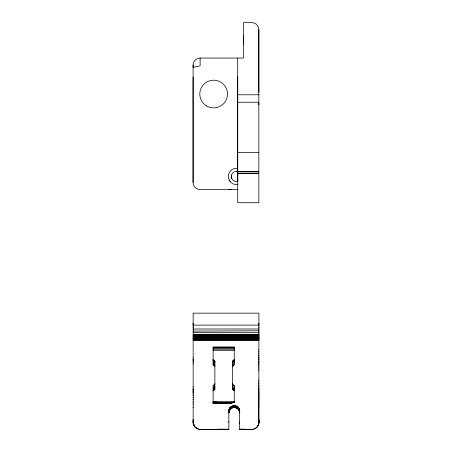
<?xml version="1.0" encoding="UTF-8"?>
<svg xmlns="http://www.w3.org/2000/svg" width="452" height="452" viewBox="0 0 452 452"><rect width="100%" height="100%" fill="white"/><g stroke="black" fill="none" stroke-linecap="round" stroke-linejoin="round"><path stroke-width="0.68" d="M238.023 189.574L200.129 189.569A7.046 7.046 0 0 1 193.089 182.523L193.089 65.105A7.046 7.046 0 0 1 200.129 58.059L243.577 58.059L243.577 22.6L251.798 22.6A7.046 7.046 0 0 1 258.843 29.646L258.843 202.728L237.707 202.728L237.707 76.846M237.707 169.749L237.865 181.41L236.532 181.585A5.164 5.164 0 0 1 231.407 175.743A5.164 5.164 0 0 1 237.865 171.427L258.843 171.461L237.707 171.41M237.707 58.059L237.707 168.336L237.227 168.229A8.221 8.221 0 0 0 228.339 175.721A8.221 8.221 0 0 0 235.837 184.608L237.978 184.512M258.843 104.779L258.843 103.203M258.843 92.349L258.843 29.646M258.894 360.741L258.911 361.295M193.185 323.779L193.179 324.768L193.157 323.197M258.827 393.409L258.843 391.392L258.827 423.456C258.341 426.79 255.239 429.445 251.871 429.4L239.656 429.4L239.656 411.235C240.131 403.941 228.384 403.913 228.853 411.235L228.853 429.4L200.202 429.4C196.439 429.473 193.089 426.123 193.157 422.354L193.157 313.157L258.911 313.157L258.827 423.456M229.441 410.506L230.435 409.145L230.435 407.631L230.153 407.534L229.187 409.275L229.119 411.292L229.446 408.659C232.916 403.557 240.944 406.89 239.656 412.958L239.39 411.026M235.119 405.602L235.102 407.625L236.707 408.15L236.729 406.167M258.911 323.214L258.713 324.943M258.894 326.146L258.911 325.739M258.894 327.672L258.911 327.293M193.157 361.295L193.179 359.413L193.157 359.758M193.157 362.702L193.179 362.374M258.911 387.991L258.719 388.98M193.157 357.978L193.179 357.668M258.911 386.505L258.719 387.375M193.157 364.199L193.179 363.911M228.853 412.958L228.921 412.043M228.853 412.749L228.921 411.84M228.853 412.473L229.441 410.054M258.911 422.321C258.934 425.287 256.872 428.078 254.047 428.965M228.853 412.343C228.599 405.404 240.08 405.534 239.656 412.473M228.853 411.879C228.633 405.094 239.882 405.094 239.656 411.879M258.911 422.213L258.567 424.321M229.119 409.687L228.853 411.286L229.441 408.941M258.911 332.712L258.719 333.469M258.911 384.934L258.719 385.686M258.911 422.044L258.567 424.055M258.827 422.761L258.911 421.806M239.656 423.326L239.656 422.044M258.827 422.383L258.911 421.507M258.843 390.104L258.911 389.387L258.719 390.483M258.911 383.29L258.719 383.917M258.827 421.936L258.911 421.157M258.827 395.483L258.911 394.805M258.827 421.422L258.911 420.75M231.543 175.082L231.367 178.534M231.153 406.574L231.079 408.591L230.435 409.145M258.911 381.595L258.719 382.087M258.911 336.796L258.719 337.282M258.827 397.687L258.911 397.071M228.927 410.659L229.119 409.975M258.827 420.857L258.911 420.309M258.827 400.003L258.911 399.461M258.911 379.849L258.719 380.205M258.827 402.421L258.911 401.947M258.911 338.938L258.719 339.282M258.827 420.247L258.911 419.829M258.827 404.924L258.911 404.529M228.921 411.908L229.119 411.026M228.921 411.258L229.119 410.456M258.719 329.988L258.911 328.983L193.157 328.994L193.179 329.322M239.114 408.761L239.39 411.292M258.827 407.506L258.911 407.179M258.719 331.678L258.911 330.796L193.179 331.09M258.827 419.603L258.911 419.32M230.435 407.631L231.633 406.252L231.803 408.15L231.079 408.591L231.803 408.083M258.719 335.339L258.911 334.717L193.179 334.926M229.119 411.088L229.887 409.529M234.255 407.495L232.588 407.823L232.87 405.721L233.413 406.184L233.413 407.625L235.102 407.625M231.803 406.681L232.238 405.947L232.588 406.371M229.887 409.715L228.921 412.117L228.921 410.478M229.441 410.314C230.769 407.382 234.944 406.342 237.43 408.405M214.881 383.725L213.118 386.076L214.881 385.047L214.282 384.539L213.118 386.008L213.118 403.421L229.763 403.393L234.255 402.393L234.255 386.008L232.492 383.725M232.492 366.821L234.255 364.47L232.492 365.498L233.096 366.001L234.255 364.532L234.255 347.096L213.118 347.096L213.118 364.532L214.881 366.821M234.255 407.563L234.255 406.116L234.707 405.551L235.102 406.184L235.78 405.76L235.927 407.823M231.079 408.523L229.887 409.744L229.819 407.998M234.255 359.713L232.492 361.193L232.492 389.353L234.255 390.827M213.118 390.827L214.881 389.353L214.881 361.193L213.118 359.713M232.492 361.278L234.255 359.809M213.118 390.737L214.881 389.268M232.492 361.436L234.255 359.99M213.118 390.556L214.881 389.104M232.492 362.007L234.255 360.617M213.118 389.929L214.881 388.534M235.927 406.371L236.407 406.003L236.707 406.681L237.311 406.54L237.43 408.591L236.707 408.083M232.492 362.888L234.255 361.594M213.118 388.952L214.881 387.652M232.492 364.063L234.255 362.888M213.118 387.658L214.881 386.483M231.079 408.405L231.803 407.964M231.181 402.851L213.118 402.404L234.255 402.393L213.118 402.404L230.78 402.981L213.118 403.088L229.723 403.416L234.255 402.393L213.118 402.404L230.497 403.088L229.723 403.416L213.118 403.088L230.497 403.088L213.118 402.404L233.848 402.404L234.255 401.376L213.118 401.376L216.627 401.608M229.684 403.433L232.661 402.517L213.118 402.404M229.763 403.393L231.102 402.873M231.803 408.15L233.413 407.563M237.43 407.105L237.848 406.981L238.074 409.145L239.068 410.506M232.588 407.642L233.413 407.45M244.408 429.168L239.656 429.264L252.973 429.315M239.656 429.4L251.871 429.4M237.707 94.79L258.843 94.79M237.707 102.248L258.843 102.248M237.707 152.352L258.843 152.352M237.707 173.127L258.843 173.127M237.707 173.314L258.843 173.314M193.157 325.107L258.911 325.107M193.157 332.615L258.911 332.615M193.157 334.294L258.911 334.294M193.157 335.118L258.911 335.118M193.157 335.559L258.911 335.559M193.157 336.005L258.911 336.005M193.157 336.446L258.911 336.446M193.157 336.876L258.911 336.876M193.157 337.277L258.911 337.277M193.157 337.655L258.911 337.655M193.157 337.989L258.911 337.989M193.157 338.277L258.911 338.277M193.157 338.491L258.911 338.491M193.157 338.734L258.911 338.734M193.157 339.011L258.911 339.011M193.157 339.311L258.911 339.311M193.157 339.627L258.911 339.627M193.157 339.955L258.911 339.955M193.157 340.288L258.911 340.288M213.118 347.192L234.255 347.192M213.118 347.577L234.255 347.577M213.118 348.232L234.255 348.232M213.118 349.164L234.255 349.164M213.118 350.351L234.255 350.351M228.311 189.574L231.271 189.574M213.118 403.393L219.333 403.41M228.853 429.4L199.1 429.315M218.372 429.174L228.853 429.264L200.202 429.4M213.118 403.088L229.955 403.308M215.892 401.602L213.118 401.376L214.463 401.568M215.18 401.591L213.118 401.376L215.163 401.647M236.532 171.251L237.758 171.415M213.756 365.323L214.881 365.498L213.118 364.47M234.255 386.076L232.492 385.047L233.622 385.223M235.102 407.45L236.707 407.964M235.102 407.563L236.707 408.105M235.927 407.405L236.707 407.727M198.027 428.965C195.202 428.078 193.14 425.287 193.157 422.321M238.074 407.212L239.554 410.133M213.118 364.532L214.881 365.498M232.492 385.047L234.255 386.008M195.224 427.338L195.224 427.027L197.004 428.632M228.345 421.71L228.853 422.044M213.118 362.888L214.881 364.063M232.492 386.483L234.255 387.658M213.118 361.594L214.881 362.888M232.492 387.652L234.255 388.952M213.118 360.617L214.881 362.007M232.492 388.534L234.255 389.929M213.118 360.261L214.881 361.685M213.118 359.99L214.881 361.436M232.492 389.104L234.255 390.556M213.118 359.809L214.881 361.278M232.492 389.268L234.255 390.737M237.43 408.342L239.068 410.246L239.588 411.908M237.43 408.523L238.074 409.145M238.074 408.953L238.628 409.591M238.074 409.071L238.628 409.744L238.628 408.246M258.719 370.538L258.911 370.877M258.719 349.526L258.911 349.904M194.507 425.869L193.501 424.055L193.157 422.044M229.091 179.913L230.249 181.715M194.507 426.213L193.501 424.321L193.157 422.213M238.628 409.715L239.588 412.071L239.39 409.687L239.656 411.286L239.588 410.478M258.719 368.651L258.911 369.131M258.719 351.515L258.911 352.035M258.719 366.815L258.911 367.425M239.068 410.054L239.39 410.828M258.719 353.441L258.911 354.097M234.255 406.116L234.04 405.534L233.413 406.184L233.373 405.608M258.719 365.041L258.911 365.775M258.719 355.295L258.911 356.086M258.719 363.34L258.911 364.199M193.157 419.32L193.247 419.603M258.719 357.063L258.911 357.978M193.157 421.806L193.501 423.693M193.157 407.179L193.247 407.506M258.719 361.724L258.911 362.702M258.719 358.73L258.911 359.758M193.157 404.529L193.247 404.924M193.157 419.829L193.247 420.247M193.157 401.947L193.247 402.421M193.157 399.461L193.247 400.003M193.157 420.309L193.247 420.857M193.157 397.071L193.247 397.687M193.157 420.75L193.247 421.422M193.157 394.805L193.247 395.483M193.157 392.664L193.247 393.409M193.157 421.157L193.247 421.936M193.157 421.507L193.247 422.383M193.23 391.392L193.157 390.664L193.224 392.72M239.588 411.258L239.656 412.083M193.157 386.505L193.179 386.799M193.157 387.991L193.179 388.324M193.157 327.293L193.179 327.672M193.157 325.739L193.179 326.146M258.872 323.988L258.894 324.768M258.567 423.236L258.567 424.53M258.148 424.999L258.148 425.552M257.567 425.869L257.567 426.496M256.849 427.338L256.849 427.027L256.007 428.055M255.069 428.281L255.069 428.632M254.047 428.688L254.047 429.055M243.577 35.753L243.577 44.675M200.129 58.059L200.129 65.811L193.089 67.382L193.089 65.105M198.027 428.688L198.027 429.055M196.061 427.722L196.061 428.055M194.507 425.394L194.507 426.496M193.925 424.575L193.925 425.552M193.501 422.693L193.501 424.53M193.247 422.761L193.247 423.456M193.089 77.083L193.089 182.523M230.424 403.111L229.644 403.455L230.424 403.111M193.23 390.104L193.157 389.387L193.23 390.104M206.728 106.034A13.854 13.854 0 0 0 227.509 94.033A13.854 13.854 0 0 0 206.728 82.032A13.854 13.854 0 0 0 206.728 106.034"/></g></svg>
